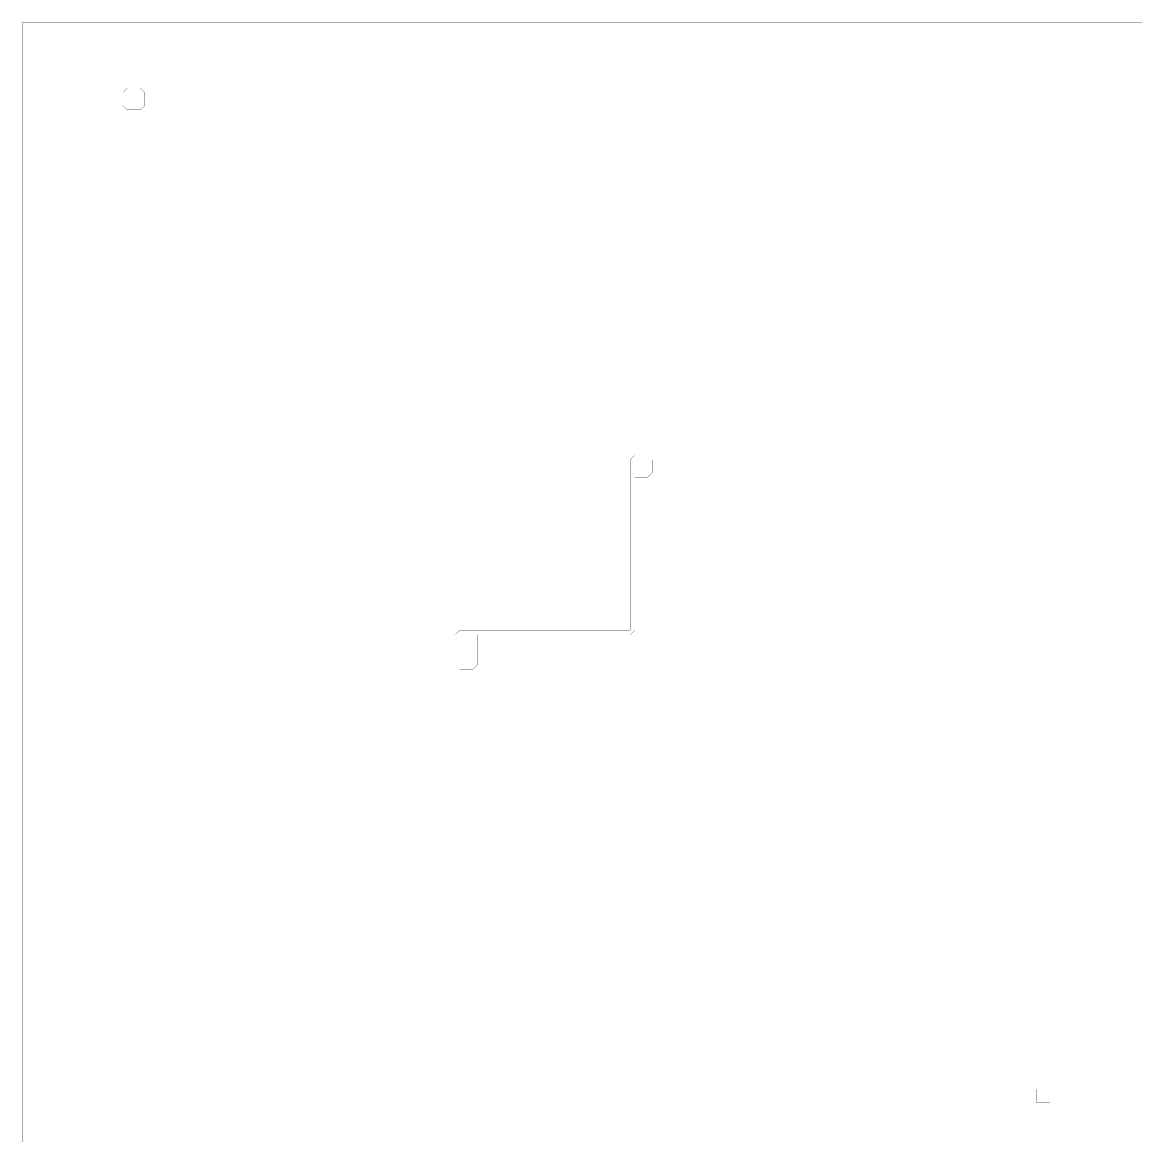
# Model space of a CAD drawing. Header units: metres. Extents: x 0 to 4990, y -4990 to 0.
# Drawn here: x 0 to 2495, y -2495 to 0 of the extents above; entities that cross this region are included whole.
import ezdxf

# ---------------------------------------------------------------- set-up
doc = ezdxf.new("R2010")
doc.units = ezdxf.units.M
doc.layers.add('conductor', color=1, linetype='Continuous')
doc.layers.add('substrate', color=5, linetype='Continuous')

msp = doc.modelspace()

# ---------------------------------------------------------------- linework, layer by layer
at = {"layer": 'conductor', "const_width": 0.5}
msp.add_lwpolyline([(2500, -976.5625), (2490.234375, -976.5625), (2480.46875, -976.5625), (2470.703125, -976.5625), (2460.9375, -976.5625), (2451.171875, -976.5625), (2441.40625, -976.5625), (2431.640625, -976.5625), (2421.875, -976.5625), (2412.109375, -976.5625), (2402.34375, -976.5625), (2392.578125, -976.5625), (2382.8125, -976.5625), (2373.046875, -976.5625), (2363.28125, -976.5625), (2353.515625, -976.5625), (2343.75, -976.5625), (2333.984375, -976.5625), (2324.21875, -976.5625), (2314.453125, -976.5625), (2304.6875, -976.5625), (2294.921875, -976.5625), (2285.15625, -976.5625), (2275.390625, -976.5625), (2265.625, -976.5625), (2255.859375, -976.5625), (2246.09375, -976.5625), (2236.328125, -976.5625), (2226.5625, -976.5625), (2216.796875, -976.5625), (2207.03125, -976.5625), (2197.265625, -976.5625), (2187.5, -976.5625), (2177.734375, -976.5625), (2167.96875, -976.5625), (2158.203125, -976.5625), (2148.4375, -976.5625), (2138.671875, -976.5625), (2128.90625, -976.5625), (2119.140625, -976.5625), (2109.375, -976.5625), (2099.609375, -976.5625), (2089.84375, -976.5625), (2080.078125, -976.5625), (2070.3125, -976.5625), (2060.546875, -976.5625), (2050.78125, -976.5625), (2041.015625, -976.5625), (2031.25, -976.5625), (2021.484375, -976.5625), (2011.71875, -976.5625), (2001.953125, -976.5625), (1992.1875, -976.5625), (1982.421875, -976.5625), (1972.65625, -976.5625), (1962.890625, -976.5625), (1953.125, -976.5625), (1943.359375, -976.5625), (1933.59375, -976.5625), (1923.828125, -976.5625), (1914.0625, -976.5625), (1904.296875, -976.5625), (1894.53125, -976.5625), (1884.765625, -976.5625), (1875, -976.5625), (1865.234375, -976.5625), (1855.46875, -976.5625), (1845.703125, -976.5625), (1835.9375, -976.5625), (1826.171875, -976.5625), (1816.40625, -976.5625), (1806.640625, -976.5625), (1796.875, -976.5625), (1787.109375, -976.5625), (1777.34375, -976.5625), (1767.578125, -976.5625), (1757.8125, -976.5625), (1748.046875, -976.5625), (1738.28125, -976.5625), (1728.515625, -976.5625), (1718.75, -976.5625), (1708.984375, -976.5625), (1699.21875, -976.5625), (1689.453125, -976.5625), (1679.6875, -976.5625), (1669.921875, -976.5625), (1660.15625, -976.5625), (1650.390625, -976.5625), (1640.625, -976.5625), (1630.859375, -976.5625), (1621.09375, -976.5625), (1611.328125, -976.5625), (1601.5625, -976.5625), (1591.796875, -976.5625), (1582.03125, -976.5625), (1572.265625, -976.5625), (1562.5, -976.5625), (1552.734375, -976.5625), (1542.96875, -976.5625), (1533.203125, -976.5625), (1523.4375, -976.5625), (1513.671875, -976.5625), (1503.90625, -976.5625), (1494.140625, -976.5625), (1484.375, -976.5625), (1474.609375, -976.5625), (1464.84375, -976.5625), (1455.078125, -976.5625), (1445.3125, -976.5625), (1435.546875, -976.5625), (1425.78125, -976.5625), (1416.015625, -976.5625), (1406.25, -976.5625), (1406.25, -986.328125), (1406.25, -996.09375), (1406.25, -1005.859375), (1396.484375, -1015.625), (1386.71875, -1015.625), (1376.953125, -1015.625), (1367.1875, -1015.625), (1367.1875, -1025.390625), (1367.1875, -1035.15625), (1367.1875, -1044.921875), (1367.1875, -1054.6875), (1367.1875, -1064.453125), (1367.1875, -1074.21875), (1367.1875, -1083.984375), (1367.1875, -1093.75), (1367.1875, -1103.515625), (1367.1875, -1113.28125), (1367.1875, -1123.046875), (1367.1875, -1132.8125), (1367.1875, -1142.578125), (1367.1875, -1152.34375), (1367.1875, -1162.109375), (1367.1875, -1171.875), (1367.1875, -1181.640625), (1367.1875, -1191.40625), (1367.1875, -1201.171875), (1367.1875, -1210.9375), (1367.1875, -1220.703125), (1367.1875, -1230.46875), (1367.1875, -1240.234375), (1367.1875, -1250), (1367.1875, -1259.765625), (1367.1875, -1269.53125), (1367.1875, -1279.296875), (1367.1875, -1289.0625), (1367.1875, -1298.828125), (1367.1875, -1308.59375), (1367.1875, -1318.359375), (1367.1875, -1328.125), (1367.1875, -1337.890625), (1367.1875, -1347.65625), (1367.1875, -1357.421875), (1357.421875, -1367.1875), (1347.65625, -1367.1875), (1337.890625, -1367.1875), (1328.125, -1367.1875), (1318.359375, -1367.1875), (1308.59375, -1367.1875), (1298.828125, -1367.1875), (1289.0625, -1367.1875), (1279.296875, -1367.1875), (1269.53125, -1367.1875), (1259.765625, -1367.1875), (1250, -1367.1875), (1240.234375, -1367.1875), (1230.46875, -1367.1875), (1220.703125, -1367.1875), (1210.9375, -1367.1875), (1201.171875, -1367.1875), (1191.40625, -1367.1875), (1181.640625, -1367.1875), (1171.875, -1367.1875), (1162.109375, -1367.1875), (1152.34375, -1367.1875), (1142.578125, -1367.1875), (1132.8125, -1367.1875), (1123.046875, -1367.1875), (1113.28125, -1367.1875), (1103.515625, -1367.1875), (1093.75, -1367.1875), (1083.984375, -1367.1875), (1074.21875, -1367.1875), (1064.453125, -1367.1875), (1054.6875, -1367.1875), (1044.921875, -1367.1875), (1035.15625, -1367.1875), (1025.390625, -1367.1875), (1015.625, -1367.1875), (1015.625, -1376.953125), (1015.625, -1386.71875), (1015.625, -1396.484375), (1015.625, -1406.25), (1015.625, -1416.015625), (1015.625, -1425.78125), (1015.625, -1435.546875), (1005.859375, -1445.3125), (996.09375, -1445.3125), (986.328125, -1445.3125), (976.5625, -1445.3125), (976.5625, -1455.078125), (976.5625, -1464.84375), (976.5625, -1474.609375), (976.5625, -1484.375), (976.5625, -1494.140625), (976.5625, -1503.90625), (976.5625, -1513.671875), (976.5625, -1523.4375), (976.5625, -1533.203125), (976.5625, -1542.96875), (976.5625, -1552.734375), (976.5625, -1562.5), (976.5625, -1572.265625), (976.5625, -1582.03125), (976.5625, -1591.796875), (976.5625, -1601.5625), (976.5625, -1611.328125), (976.5625, -1621.09375), (976.5625, -1630.859375), (976.5625, -1640.625), (976.5625, -1650.390625), (976.5625, -1660.15625), (976.5625, -1669.921875), (976.5625, -1679.6875), (976.5625, -1689.453125), (976.5625, -1699.21875), (976.5625, -1708.984375), (976.5625, -1718.75), (976.5625, -1728.515625), (976.5625, -1738.28125), (976.5625, -1748.046875), (976.5625, -1757.8125), (976.5625, -1767.578125), (976.5625, -1777.34375), (976.5625, -1787.109375), (976.5625, -1796.875), (976.5625, -1806.640625), (976.5625, -1816.40625), (976.5625, -1826.171875), (976.5625, -1835.9375), (976.5625, -1845.703125), (976.5625, -1855.46875), (976.5625, -1865.234375), (976.5625, -1875), (976.5625, -1884.765625), (976.5625, -1894.53125), (976.5625, -1904.296875), (976.5625, -1914.0625), (976.5625, -1923.828125), (976.5625, -1933.59375), (976.5625, -1943.359375), (976.5625, -1953.125), (976.5625, -1962.890625), (976.5625, -1972.65625), (976.5625, -1982.421875), (976.5625, -1992.1875), (976.5625, -2001.953125), (976.5625, -2011.71875), (976.5625, -2021.484375), (976.5625, -2031.25), (976.5625, -2041.015625), (976.5625, -2050.78125), (976.5625, -2060.546875), (976.5625, -2070.3125), (976.5625, -2080.078125), (976.5625, -2089.84375), (976.5625, -2099.609375), (976.5625, -2109.375), (976.5625, -2119.140625), (976.5625, -2128.90625), (976.5625, -2138.671875), (976.5625, -2148.4375), (976.5625, -2158.203125), (976.5625, -2167.96875), (976.5625, -2177.734375), (976.5625, -2187.5), (976.5625, -2197.265625), (976.5625, -2207.03125), (976.5625, -2216.796875), (976.5625, -2226.5625), (976.5625, -2236.328125), (976.5625, -2246.09375), (976.5625, -2255.859375), (976.5625, -2265.625), (976.5625, -2275.390625), (976.5625, -2285.15625), (976.5625, -2294.921875), (976.5625, -2304.6875), (976.5625, -2314.453125), (976.5625, -2324.21875), (976.5625, -2333.984375), (976.5625, -2343.75), (976.5625, -2353.515625), (976.5625, -2363.28125), (976.5625, -2373.046875), (976.5625, -2382.8125), (976.5625, -2392.578125), (976.5625, -2402.34375), (976.5625, -2412.109375), (976.5625, -2421.875), (976.5625, -2431.640625), (976.5625, -2441.40625), (976.5625, -2451.171875), (976.5625, -2460.9375), (976.5625, -2470.703125), (976.5625, -2480.46875), (976.5625, -2490.234375), (976.5625, -2500)], dxfattribs=at)
at = {"layer": 'substrate', "const_width": 0.5}
for points in [[(2500, 0), (2490.234375, 0), (2480.46875, 0), (2470.703125, 0), (2460.9375, 0), (2451.171875, 0), (2441.40625, 0), (2431.640625, 0), (2421.875, 0), (2412.109375, 0), (2402.34375, 0), (2392.578125, 0), (2382.8125, 0), (2373.046875, 0), (2363.28125, 0), (2353.515625, 0), (2343.75, 0), (2333.984375, 0), (2324.21875, 0), (2314.453125, 0), (2304.6875, 0), (2294.921875, 0), (2285.15625, 0), (2275.390625, 0), (2265.625, 0), (2255.859375, 0), (2246.09375, 0), (2236.328125, 0), (2226.5625, 0), (2216.796875, 0), (2207.03125, 0), (2197.265625, 0), (2187.5, 0), (2177.734375, 0), (2167.96875, 0), (2158.203125, 0), (2148.4375, 0), (2138.671875, 0), (2128.90625, 0), (2119.140625, 0), (2109.375, 0), (2099.609375, 0), (2089.84375, 0), (2080.078125, 0), (2070.3125, 0), (2060.546875, 0), (2050.78125, 0), (2041.015625, 0), (2031.25, 0), (2021.484375, 0), (2011.71875, 0), (2001.953125, 0), (1992.1875, 0), (1982.421875, 0), (1972.65625, 0), (1962.890625, 0), (1953.125, 0), (1943.359375, 0), (1933.59375, 0), (1923.828125, 0), (1914.0625, 0), (1904.296875, 0), (1894.53125, 0), (1884.765625, 0), (1875, 0), (1865.234375, 0), (1855.46875, 0), (1845.703125, 0), (1835.9375, 0), (1826.171875, 0), (1816.40625, 0), (1806.640625, 0), (1796.875, 0), (1787.109375, 0), (1777.34375, 0), (1767.578125, 0), (1757.8125, 0), (1748.046875, 0), (1738.28125, 0), (1728.515625, 0), (1718.75, 0), (1708.984375, 0), (1699.21875, 0), (1689.453125, 0), (1679.6875, 0), (1669.921875, 0), (1660.15625, 0), (1650.390625, 0), (1640.625, 0), (1630.859375, 0), (1621.09375, 0), (1611.328125, 0), (1601.5625, 0), (1591.796875, 0), (1582.03125, 0), (1572.265625, 0), (1562.5, 0), (1552.734375, 0), (1542.96875, 0), (1533.203125, 0), (1523.4375, 0), (1513.671875, 0), (1503.90625, 0), (1494.140625, 0), (1484.375, 0), (1474.609375, 0), (1464.84375, 0), (1455.078125, 0), (1445.3125, 0), (1435.546875, 0), (1425.78125, 0), (1416.015625, 0), (1406.25, 0), (1396.484375, 0), (1386.71875, 0), (1376.953125, 0), (1367.1875, 0), (1357.421875, 0), (1347.65625, 0), (1337.890625, 0), (1328.125, 0), (1318.359375, 0), (1308.59375, 0), (1298.828125, 0), (1289.0625, 0), (1279.296875, 0), (1269.53125, 0), (1259.765625, 0), (1250, 0), (1240.234375, 0), (1230.46875, 0), (1220.703125, 0), (1210.9375, 0), (1201.171875, 0), (1191.40625, 0), (1181.640625, 0), (1171.875, 0), (1162.109375, 0), (1152.34375, 0), (1142.578125, 0), (1132.8125, 0), (1123.046875, 0), (1113.28125, 0), (1103.515625, 0), (1093.75, 0), (1083.984375, 0), (1074.21875, 0), (1064.453125, 0), (1054.6875, 0), (1044.921875, 0), (1035.15625, 0), (1025.390625, 0), (1015.625, 0), (1005.859375, 0), (996.09375, 0), (986.328125, 0), (976.5625, 0), (966.796875, 0), (957.03125, 0), (947.265625, 0), (937.5, 0), (927.734375, 0), (917.96875, 0), (908.203125, 0), (898.4375, 0), (888.671875, 0), (878.90625, 0), (869.140625, 0), (859.375, 0), (849.609375, 0), (839.84375, 0), (830.078125, 0), (820.3125, 0), (810.546875, 0), (800.78125, 0), (791.015625, 0), (781.25, 0), (771.484375, 0), (761.71875, 0), (751.953125, 0), (742.1875, 0), (732.421875, 0), (722.65625, 0), (712.890625, 0), (703.125, 0), (693.359375, 0), (683.59375, 0), (673.828125, 0), (664.0625, 0), (654.296875, 0), (644.53125, 0), (634.765625, 0), (625, 0), (615.234375, 0), (605.46875, 0), (595.703125, 0), (585.9375, 0), (576.171875, 0), (566.40625, 0), (556.640625, 0), (546.875, 0), (537.109375, 0), (527.34375, 0), (517.578125, 0), (507.8125, 0), (498.046875, 0), (488.28125, 0), (478.515625, 0), (468.75, 0), (458.984375, 0), (449.21875, 0), (439.453125, 0), (429.6875, 0), (419.921875, 0), (410.15625, 0), (400.390625, 0), (390.625, 0), (380.859375, 0), (371.09375, 0), (361.328125, 0), (351.5625, 0), (341.796875, 0), (332.03125, 0), (322.265625, 0), (312.5, 0), (302.734375, 0), (292.96875, 0), (283.203125, 0), (273.4375, 0), (263.671875, 0), (253.90625, 0), (244.140625, 0), (234.375, 0), (224.609375, 0), (214.84375, 0), (205.078125, 0), (195.3125, 0), (185.546875, 0), (175.78125, 0), (166.015625, 0), (156.25, 0), (146.484375, 0), (136.71875, 0), (126.953125, 0), (117.1875, 0), (107.421875, 0), (97.65625, 0), (87.890625, 0), (78.125, 0), (68.359375, 0), (58.59375, 0), (48.828125, 0), (39.0625, 0), (29.296875, 0), (19.53125, 0), (9.765625, 0), (0, 0), (0, -9.765625), (0, -19.53125), (0, -29.296875), (0, -39.0625), (0, -48.828125), (0, -58.59375), (0, -68.359375), (0, -78.125), (0, -87.890625), (0, -97.65625), (0, -107.421875), (0, -117.1875), (0, -126.953125), (0, -136.71875), (0, -146.484375), (0, -156.25), (0, -166.015625), (0, -175.78125), (0, -185.546875), (0, -195.3125), (0, -205.078125), (0, -214.84375), (0, -224.609375), (0, -234.375), (0, -244.140625), (0, -253.90625), (0, -263.671875), (0, -273.4375), (0, -283.203125), (0, -292.96875), (0, -302.734375), (0, -312.5), (0, -322.265625), (0, -332.03125), (0, -341.796875), (0, -351.5625), (0, -361.328125), (0, -371.09375), (0, -380.859375), (0, -390.625), (0, -400.390625), (0, -410.15625), (0, -419.921875), (0, -429.6875), (0, -439.453125), (0, -449.21875), (0, -458.984375), (0, -468.75), (0, -478.515625), (0, -488.28125), (0, -498.046875), (0, -507.8125), (0, -517.578125), (0, -527.34375), (0, -537.109375), (0, -546.875), (0, -556.640625), (0, -566.40625), (0, -576.171875), (0, -585.9375), (0, -595.703125), (0, -605.46875), (0, -615.234375), (0, -625), (0, -634.765625), (0, -644.53125), (0, -654.296875), (0, -664.0625), (0, -673.828125), (0, -683.59375), (0, -693.359375), (0, -703.125), (0, -712.890625), (0, -722.65625), (0, -732.421875), (0, -742.1875), (0, -751.953125), (0, -761.71875), (0, -771.484375), (0, -781.25), (0, -791.015625), (0, -800.78125), (0, -810.546875), (0, -820.3125), (0, -830.078125), (0, -839.84375), (0, -849.609375), (0, -859.375), (0, -869.140625), (0, -878.90625), (0, -888.671875), (0, -898.4375), (0, -908.203125), (0, -917.96875), (0, -927.734375), (0, -937.5), (0, -947.265625), (0, -957.03125), (0, -966.796875), (0, -976.5625), (0, -986.328125), (0, -996.09375), (0, -1005.859375), (0, -1015.625), (0, -1025.390625), (0, -1035.15625), (0, -1044.921875), (0, -1054.6875), (0, -1064.453125), (0, -1074.21875), (0, -1083.984375), (0, -1093.75), (0, -1103.515625), (0, -1113.28125), (0, -1123.046875), (0, -1132.8125), (0, -1142.578125), (0, -1152.34375), (0, -1162.109375), (0, -1171.875), (0, -1181.640625), (0, -1191.40625), (0, -1201.171875), (0, -1210.9375), (0, -1220.703125), (0, -1230.46875), (0, -1240.234375), (0, -1250), (0, -1259.765625), (0, -1269.53125), (0, -1279.296875), (0, -1289.0625), (0, -1298.828125), (0, -1308.59375), (0, -1318.359375), (0, -1328.125), (0, -1337.890625), (0, -1347.65625), (0, -1357.421875), (0, -1367.1875), (0, -1376.953125), (0, -1386.71875), (0, -1396.484375), (0, -1406.25), (0, -1416.015625), (0, -1425.78125), (0, -1435.546875), (0, -1445.3125), (0, -1455.078125), (0, -1464.84375), (0, -1474.609375), (0, -1484.375), (0, -1494.140625), (0, -1503.90625), (0, -1513.671875), (0, -1523.4375), (0, -1533.203125), (0, -1542.96875), (0, -1552.734375), (0, -1562.5), (0, -1572.265625), (0, -1582.03125), (0, -1591.796875), (0, -1601.5625), (0, -1611.328125), (0, -1621.09375), (0, -1630.859375), (0, -1640.625), (0, -1650.390625), (0, -1660.15625), (0, -1669.921875), (0, -1679.6875), (0, -1689.453125), (0, -1699.21875), (0, -1708.984375), (0, -1718.75), (0, -1728.515625), (0, -1738.28125), (0, -1748.046875), (0, -1757.8125), (0, -1767.578125), (0, -1777.34375), (0, -1787.109375), (0, -1796.875), (0, -1806.640625), (0, -1816.40625), (0, -1826.171875), (0, -1835.9375), (0, -1845.703125), (0, -1855.46875), (0, -1865.234375), (0, -1875), (0, -1884.765625), (0, -1894.53125), (0, -1904.296875), (0, -1914.0625), (0, -1923.828125), (0, -1933.59375), (0, -1943.359375), (0, -1953.125), (0, -1962.890625), (0, -1972.65625), (0, -1982.421875), (0, -1992.1875), (0, -2001.953125), (0, -2011.71875), (0, -2021.484375), (0, -2031.25), (0, -2041.015625), (0, -2050.78125), (0, -2060.546875), (0, -2070.3125), (0, -2080.078125), (0, -2089.84375), (0, -2099.609375), (0, -2109.375), (0, -2119.140625), (0, -2128.90625), (0, -2138.671875), (0, -2148.4375), (0, -2158.203125), (0, -2167.96875), (0, -2177.734375), (0, -2187.5), (0, -2197.265625), (0, -2207.03125), (0, -2216.796875), (0, -2226.5625), (0, -2236.328125), (0, -2246.09375), (0, -2255.859375), (0, -2265.625), (0, -2275.390625), (0, -2285.15625), (0, -2294.921875), (0, -2304.6875), (0, -2314.453125), (0, -2324.21875), (0, -2333.984375), (0, -2343.75), (0, -2353.515625), (0, -2363.28125), (0, -2373.046875), (0, -2382.8125), (0, -2392.578125), (0, -2402.34375), (0, -2412.109375), (0, -2421.875), (0, -2431.640625), (0, -2441.40625), (0, -2451.171875), (0, -2460.9375), (0, -2470.703125), (0, -2480.46875), (0, -2490.234375), (0, -2500)], [(966.796875, -2500), (966.796875, -2490.234375), (966.796875, -2480.46875), (966.796875, -2470.703125), (966.796875, -2460.9375), (966.796875, -2451.171875), (966.796875, -2441.40625), (966.796875, -2431.640625), (966.796875, -2421.875), (966.796875, -2412.109375), (966.796875, -2402.34375), (966.796875, -2392.578125), (966.796875, -2382.8125), (966.796875, -2373.046875), (966.796875, -2363.28125), (966.796875, -2353.515625), (966.796875, -2343.75), (966.796875, -2333.984375), (966.796875, -2324.21875), (966.796875, -2314.453125), (966.796875, -2304.6875), (966.796875, -2294.921875), (966.796875, -2285.15625), (966.796875, -2275.390625), (966.796875, -2265.625), (966.796875, -2255.859375), (966.796875, -2246.09375), (966.796875, -2236.328125), (966.796875, -2226.5625), (966.796875, -2216.796875), (966.796875, -2207.03125), (966.796875, -2197.265625), (966.796875, -2187.5), (966.796875, -2177.734375), (966.796875, -2167.96875), (966.796875, -2158.203125), (966.796875, -2148.4375), (966.796875, -2138.671875), (966.796875, -2128.90625), (966.796875, -2119.140625), (966.796875, -2109.375), (966.796875, -2099.609375), (966.796875, -2089.84375), (966.796875, -2080.078125), (966.796875, -2070.3125), (966.796875, -2060.546875), (966.796875, -2050.78125), (966.796875, -2041.015625), (966.796875, -2031.25), (966.796875, -2021.484375), (966.796875, -2011.71875), (966.796875, -2001.953125), (966.796875, -1992.1875), (966.796875, -1982.421875), (966.796875, -1972.65625), (966.796875, -1962.890625), (966.796875, -1953.125), (966.796875, -1943.359375), (966.796875, -1933.59375), (966.796875, -1923.828125), (966.796875, -1914.0625), (966.796875, -1904.296875), (966.796875, -1894.53125), (966.796875, -1884.765625), (966.796875, -1875), (966.796875, -1865.234375), (966.796875, -1855.46875), (966.796875, -1845.703125), (966.796875, -1835.9375), (966.796875, -1826.171875), (966.796875, -1816.40625), (966.796875, -1806.640625), (966.796875, -1796.875), (966.796875, -1787.109375), (966.796875, -1777.34375), (966.796875, -1767.578125), (966.796875, -1757.8125), (966.796875, -1748.046875), (966.796875, -1738.28125), (966.796875, -1728.515625), (966.796875, -1718.75), (966.796875, -1708.984375), (966.796875, -1699.21875), (966.796875, -1689.453125), (966.796875, -1679.6875), (966.796875, -1669.921875), (966.796875, -1660.15625), (966.796875, -1650.390625), (966.796875, -1640.625), (966.796875, -1630.859375), (966.796875, -1621.09375), (966.796875, -1611.328125), (966.796875, -1601.5625), (966.796875, -1591.796875), (966.796875, -1582.03125), (966.796875, -1572.265625), (966.796875, -1562.5), (966.796875, -1552.734375), (966.796875, -1542.96875), (966.796875, -1533.203125), (966.796875, -1523.4375), (966.796875, -1513.671875), (966.796875, -1503.90625), (966.796875, -1494.140625), (966.796875, -1484.375), (966.796875, -1474.609375), (966.796875, -1464.84375), (966.796875, -1455.078125), (966.796875, -1445.3125), (966.796875, -1435.546875), (966.796875, -1425.78125), (966.796875, -1416.015625), (966.796875, -1406.25), (966.796875, -1396.484375), (966.796875, -1386.71875), (966.796875, -1376.953125), (966.796875, -1367.1875), (976.5625, -1357.421875), (986.328125, -1357.421875), (996.09375, -1357.421875), (1005.859375, -1357.421875), (1015.625, -1357.421875), (1025.390625, -1357.421875), (1035.15625, -1357.421875), (1044.921875, -1357.421875), (1054.6875, -1357.421875), (1064.453125, -1357.421875), (1074.21875, -1357.421875), (1083.984375, -1357.421875), (1093.75, -1357.421875), (1103.515625, -1357.421875), (1113.28125, -1357.421875), (1123.046875, -1357.421875), (1132.8125, -1357.421875), (1142.578125, -1357.421875), (1152.34375, -1357.421875), (1162.109375, -1357.421875), (1171.875, -1357.421875), (1181.640625, -1357.421875), (1191.40625, -1357.421875), (1201.171875, -1357.421875), (1210.9375, -1357.421875), (1220.703125, -1357.421875), (1230.46875, -1357.421875), (1240.234375, -1357.421875), (1250, -1357.421875), (1259.765625, -1357.421875), (1269.53125, -1357.421875), (1279.296875, -1357.421875), (1289.0625, -1357.421875), (1298.828125, -1357.421875), (1308.59375, -1357.421875), (1318.359375, -1357.421875), (1328.125, -1357.421875), (1337.890625, -1357.421875), (1347.65625, -1357.421875), (1357.421875, -1357.421875), (1357.421875, -1347.65625), (1357.421875, -1337.890625), (1357.421875, -1328.125), (1357.421875, -1318.359375), (1357.421875, -1308.59375), (1357.421875, -1298.828125), (1357.421875, -1289.0625), (1357.421875, -1279.296875), (1357.421875, -1269.53125), (1357.421875, -1259.765625), (1357.421875, -1250), (1357.421875, -1240.234375), (1357.421875, -1230.46875), (1357.421875, -1220.703125), (1357.421875, -1210.9375), (1357.421875, -1201.171875), (1357.421875, -1191.40625), (1357.421875, -1181.640625), (1357.421875, -1171.875), (1357.421875, -1162.109375), (1357.421875, -1152.34375), (1357.421875, -1142.578125), (1357.421875, -1132.8125), (1357.421875, -1123.046875), (1357.421875, -1113.28125), (1357.421875, -1103.515625), (1357.421875, -1093.75), (1357.421875, -1083.984375), (1357.421875, -1074.21875), (1357.421875, -1064.453125), (1357.421875, -1054.6875), (1357.421875, -1044.921875), (1357.421875, -1035.15625), (1357.421875, -1025.390625), (1357.421875, -1015.625), (1357.421875, -1005.859375), (1357.421875, -996.09375), (1357.421875, -986.328125), (1357.421875, -976.5625), (1367.1875, -966.796875), (1376.953125, -966.796875), (1386.71875, -966.796875), (1396.484375, -966.796875), (1406.25, -966.796875), (1416.015625, -966.796875), (1425.78125, -966.796875), (1435.546875, -966.796875), (1445.3125, -966.796875), (1455.078125, -966.796875), (1464.84375, -966.796875), (1474.609375, -966.796875), (1484.375, -966.796875), (1494.140625, -966.796875), (1503.90625, -966.796875), (1513.671875, -966.796875), (1523.4375, -966.796875), (1533.203125, -966.796875), (1542.96875, -966.796875), (1552.734375, -966.796875), (1562.5, -966.796875), (1572.265625, -966.796875), (1582.03125, -966.796875), (1591.796875, -966.796875), (1601.5625, -966.796875), (1611.328125, -966.796875), (1621.09375, -966.796875), (1630.859375, -966.796875), (1640.625, -966.796875), (1650.390625, -966.796875), (1660.15625, -966.796875), (1669.921875, -966.796875), (1679.6875, -966.796875), (1689.453125, -966.796875), (1699.21875, -966.796875), (1708.984375, -966.796875), (1718.75, -966.796875), (1728.515625, -966.796875), (1738.28125, -966.796875), (1748.046875, -966.796875), (1757.8125, -966.796875), (1767.578125, -966.796875), (1777.34375, -966.796875), (1787.109375, -966.796875), (1796.875, -966.796875), (1806.640625, -966.796875), (1816.40625, -966.796875), (1826.171875, -966.796875), (1835.9375, -966.796875), (1845.703125, -966.796875), (1855.46875, -966.796875), (1865.234375, -966.796875), (1875, -966.796875), (1884.765625, -966.796875), (1894.53125, -966.796875), (1904.296875, -966.796875), (1914.0625, -966.796875), (1923.828125, -966.796875), (1933.59375, -966.796875), (1943.359375, -966.796875), (1953.125, -966.796875), (1962.890625, -966.796875), (1972.65625, -966.796875), (1982.421875, -966.796875), (1992.1875, -966.796875), (2001.953125, -966.796875), (2011.71875, -966.796875), (2021.484375, -966.796875), (2031.25, -966.796875), (2041.015625, -966.796875), (2050.78125, -966.796875), (2060.546875, -966.796875), (2070.3125, -966.796875), (2080.078125, -966.796875), (2089.84375, -966.796875), (2099.609375, -966.796875), (2109.375, -966.796875), (2119.140625, -966.796875), (2128.90625, -966.796875), (2138.671875, -966.796875), (2148.4375, -966.796875), (2158.203125, -966.796875), (2167.96875, -966.796875), (2177.734375, -966.796875), (2187.5, -966.796875), (2197.265625, -966.796875), (2207.03125, -966.796875), (2216.796875, -966.796875), (2226.5625, -966.796875), (2236.328125, -966.796875), (2246.09375, -966.796875), (2255.859375, -966.796875), (2265.625, -966.796875), (2275.390625, -966.796875), (2285.15625, -966.796875), (2294.921875, -966.796875), (2304.6875, -966.796875), (2314.453125, -966.796875), (2324.21875, -966.796875), (2333.984375, -966.796875), (2343.75, -966.796875), (2353.515625, -966.796875), (2363.28125, -966.796875), (2373.046875, -966.796875), (2382.8125, -966.796875), (2392.578125, -966.796875), (2402.34375, -966.796875), (2412.109375, -966.796875), (2421.875, -966.796875), (2431.640625, -966.796875), (2441.40625, -966.796875), (2451.171875, -966.796875), (2460.9375, -966.796875), (2470.703125, -966.796875), (2480.46875, -966.796875), (2490.234375, -966.796875), (2500, -966.796875)]]:
    msp.add_lwpolyline(points, dxfattribs=at)
for points in [[(224.609375, -156.25), (234.375, -146.484375), (244.140625, -146.484375), (253.90625, -146.484375), (263.671875, -146.484375), (273.4375, -156.25), (273.4375, -166.015625), (273.4375, -175.78125), (273.4375, -185.546875), (263.671875, -195.3125), (253.90625, -195.3125), (244.140625, -195.3125), (234.375, -195.3125), (224.609375, -185.546875), (224.609375, -175.78125), (224.609375, -166.015625)], [(2265.625, -2382.8125), (2265.625, -2392.578125), (2265.625, -2402.34375), (2265.625, -2412.109375), (2275.390625, -2412.109375), (2285.15625, -2412.109375), (2294.921875, -2412.109375), (2294.921875, -2402.34375), (2294.921875, -2392.578125), (2294.921875, -2382.8125), (2285.15625, -2382.8125), (2275.390625, -2382.8125)]]:
    msp.add_lwpolyline(points, close=True, dxfattribs=at)

doc.saveas('drawing.dxf')
